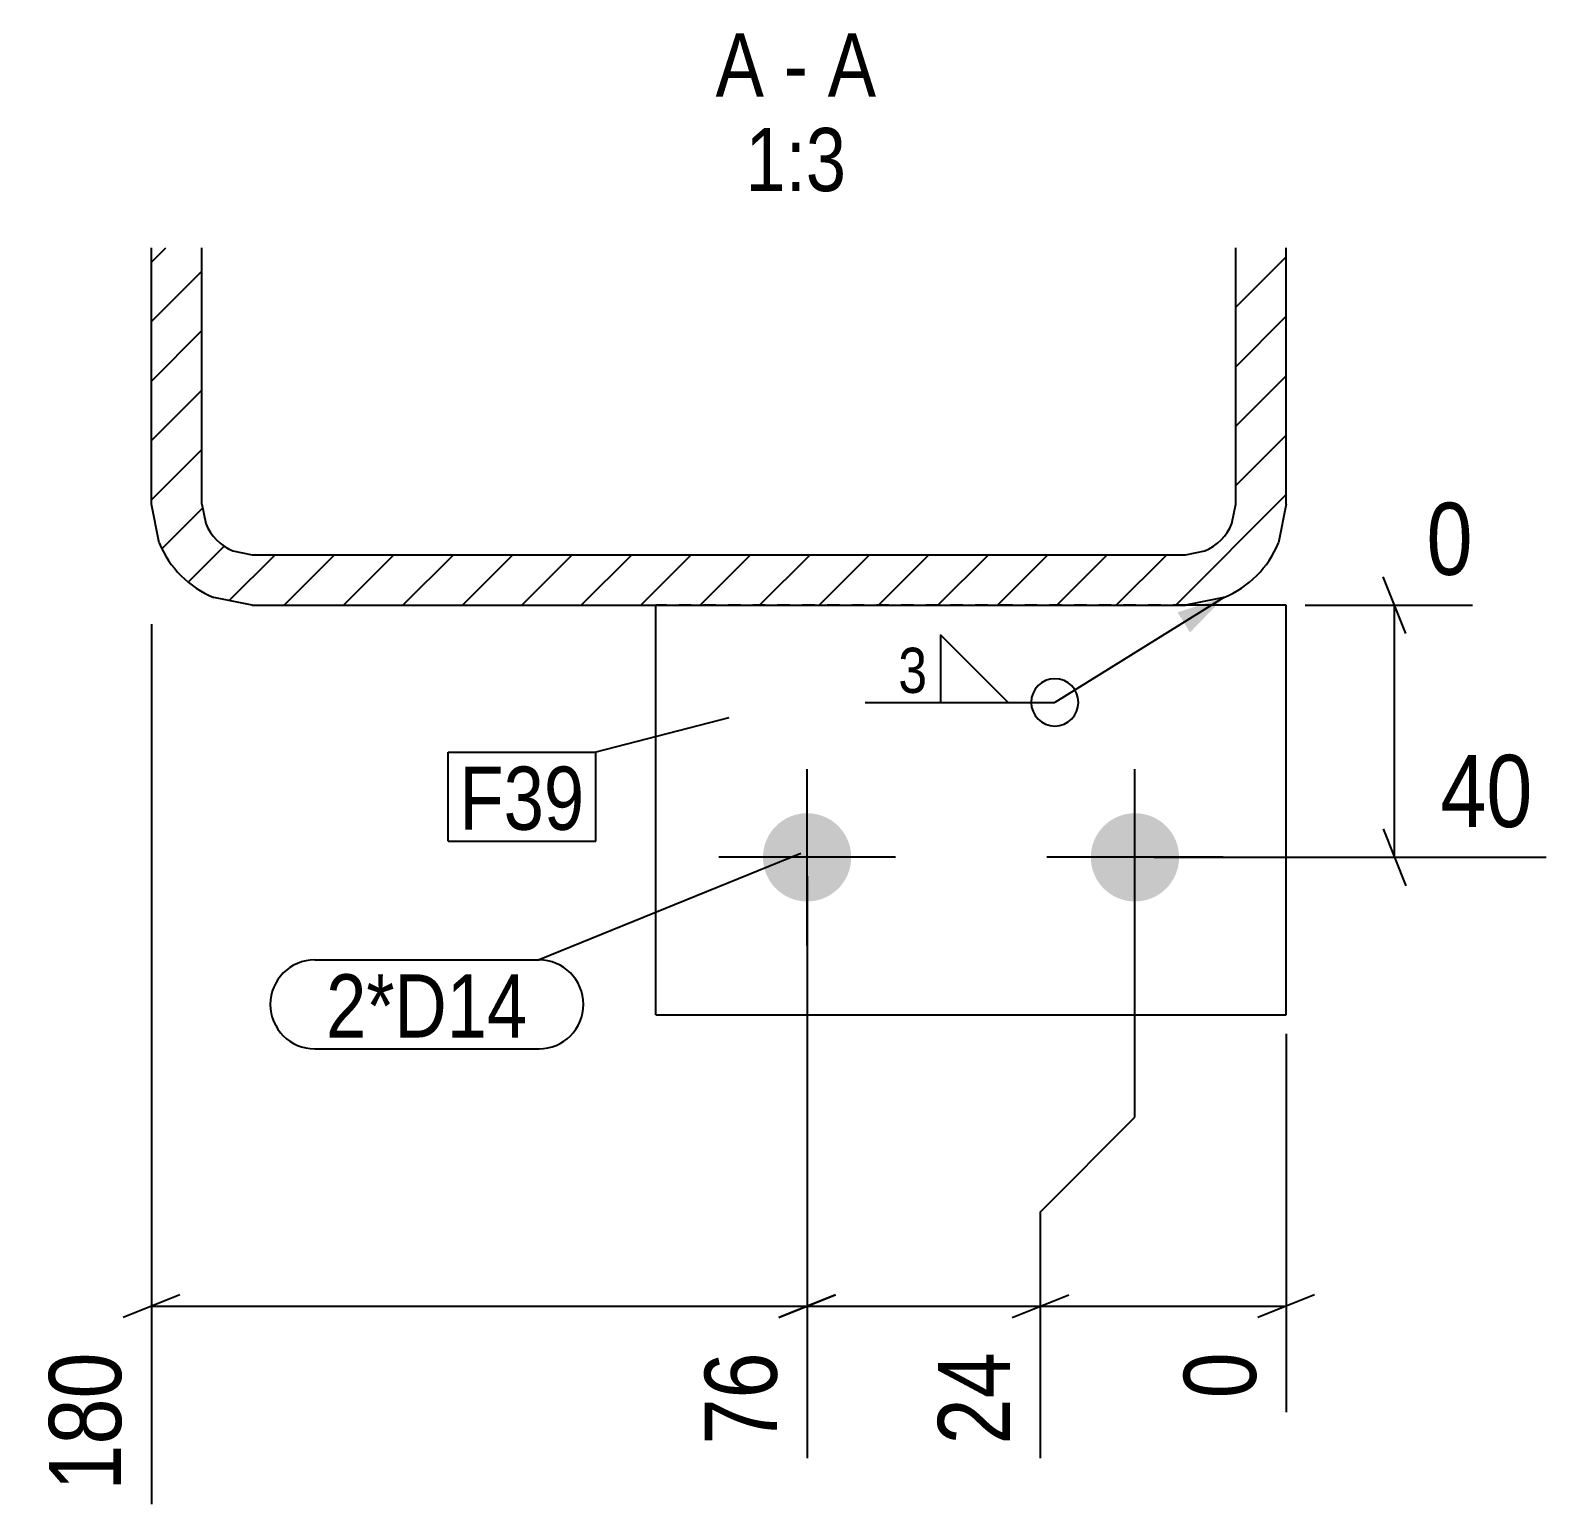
# Model space of a CAD drawing. Header units: millimetres. Extents: x 12 to 50734, y 7 to 1227.
# Drawn here: x 29794.7 to 30035.4, y 7 to 241 of the extents above; entities that cross this region are included whole.
import ezdxf

# ---------------------------------------------------------------- set-up
doc = ezdxf.new("R2010")
doc.units = ezdxf.units.MM
doc.linetypes.add('DXK_LINE_DOT2', pattern=[3.9198, 1.9599, -1.9599])
for name, color, linetype in [('MÅLSÆTNING', 7, 'Continuous'), ('STÅL', 7, 'Continuous'), ('TEKST', 7, 'Continuous')]:
    doc.layers.add(name, color=color, linetype=linetype)
doc.styles.add('Arial Narrow', font='ARIALN.TTF', dxfattribs={"height": 0.2})

msp = doc.modelspace()

# ---------------------------------------------------------------- hatches: boundary and pattern name
at = {"layer": 'STÅL', "linetype": 'Continuous'}
h = msp.add_hatch(dxfattribs=at)
h.set_pattern_fill('', scale=2.1, style=0, pattern_type=0)
h.set_pattern_definition([(45, (29985.909, 206.4924), (-4.71463, 4.71463), [])])
h.paths.add_polyline_path([(29993.91, 206.49), (29985.91, 206.49), (29985.91, 165.82), (29985.3, 162.76), (29983.57, 160.17), (29980.97, 158.43), (29977.91, 157.82), (29829.91, 157.82), (29826.85, 158.43), (29824.25, 160.17), (29822.52, 162.76), (29821.91, 165.82), (29821.91, 206.49), (29813.91, 206.49), (29813.91, 165.82), (29815.13, 159.7), (29818.6, 154.51), (29823.79, 151.04), (29829.91, 149.82), (29977.91, 149.82), (29984.03, 151.04), (29989.22, 154.51), (29992.69, 159.7), (29993.91, 165.82)])
for points in [[(29910.91, 109.82, -1), (29924.91, 109.82, -1)], [(29962.91, 109.82, -1), (29976.91, 109.82, -1)]]:
    msp.add_hatch(color=96, dxfattribs=at).paths.add_polyline_path(points)
at = {"layer": 'TEKST', "linetype": 'Continuous'}
msp.add_hatch(color=3, dxfattribs=at).paths.add_polyline_path([(29976.67, 148.68), (29984.03, 151.04), (29978.65, 145.5)])

# ---------------------------------------------------------------- linework, layer by layer
at = {"layer": 'MÅLSÆTNING', "color": 7, "linetype": 'Continuous'}
for p, q in [((30012.86, 145.32), (30009.26, 154.32)), ((29996.91, 149.82), (30023.47, 149.82)), ((30011.06, 109.82), (30011.06, 149.82)), ((29813.91, 146.82), (29813.91, 7.2)), ((30009.26, 114.32), (30012.86, 105.32)), ((29972.91, 109.82), (30035.16, 109.82)), ((29917.91, 106.82), (29917.91, 14.51)), ((29917.91, 106.82), (29917.91, 14.51)), ((29969.91, 68.61), (29969.91, 106.82)), ((29969.91, 68.61), (29969.91, 106.82)), ((29993.91, 81.82), (29993.91, 21.83)), ((29954.91, 53.61), (29969.91, 68.61)), ((29954.91, 53.61), (29969.91, 68.61)), ((29954.91, 14.51), (29954.91, 53.61)), ((29954.91, 14.51), (29954.91, 53.61)), ((29818.41, 40.41), (29809.41, 36.81)), ((29813.91, 38.61), (29917.91, 38.61)), ((29913.41, 36.81), (29922.41, 40.41)), ((29922.41, 40.41), (29913.41, 36.81)), ((29917.91, 38.61), (29954.91, 38.61)), ((29950.41, 36.81), (29959.41, 40.41)), ((29950.41, 36.81), (29959.41, 40.41)), ((29954.91, 38.61), (29993.91, 38.61)), ((29998.41, 40.41), (29989.41, 36.81))]:
    msp.add_line(p, q, dxfattribs=at)
at = {"layer": 'STÅL', "color": 2, "linetype": 'Continuous'}
for p, q in [((29813.91, 165.82), (29813.91, 206.49)), ((29821.91, 165.82), (29821.91, 206.49)), ((29985.91, 165.82), (29985.91, 206.49)), ((29993.91, 165.82), (29993.91, 206.49)), ((29815.13, 159.7), (29813.91, 165.82)), ((29821.91, 165.82), (29822.52, 162.76)), ((29985.3, 162.76), (29985.91, 165.82)), ((29993.91, 165.82), (29992.69, 159.7)), ((29826.85, 158.43), (29829.91, 157.82)), ((29829.91, 157.82), (29977.91, 157.82)), ((29977.91, 157.82), (29980.97, 158.43)), ((29829.91, 149.82), (29823.79, 151.04)), ((29829.91, 149.82), (29977.91, 149.82)), ((29893.91, 84.82), (29893.91, 149.82)), ((29984.03, 151.04), (29977.91, 149.82)), ((29993.91, 149.82), (29977.91, 149.82)), ((29993.91, 84.82), (29993.91, 149.82)), ((29893.91, 84.82), (29993.91, 84.82))]:
    msp.add_line(p, q, dxfattribs=at)
at = {"layer": 'STÅL', "color": 7, "linetype": 'DXK_LINE_DOT2'}
msp.add_line((29977.91, 149.82), (29893.91, 149.82), dxfattribs=at)
at = {"layer": 'STÅL', "color": 96, "linetype": 'Continuous'}
for p, q in [((29917.91, 95.82), (29917.91, 123.82)), ((29969.91, 95.82), (29969.91, 123.82)), ((29931.91, 109.82), (29903.91, 109.82)), ((29983.91, 109.82), (29955.91, 109.82))]:
    msp.add_line(p, q, dxfattribs=at)
at = {"layer": 'STÅL', "color": 2, "linetype": 'Continuous'}
for centre, radius, start, end in [((29829.91, 165.82), 8, 202.5, 247.5), ((29977.91, 165.82), 8, 292.5, 337.5), ((29829.91, 165.82), 16, 202.5, 247.5), ((29977.91, 165.82), 16, 292.5, 337.5)]:
    msp.add_arc(centre, radius, start, end, dxfattribs=at)
at = {"layer": 'TEKST', "color": 3, "linetype": 'Continuous'}
for p, q in [((29984.03, 151.04), (29957.2, 134.4)), ((29949.8, 134.4), (29939.09, 145.12)), ((29939.09, 145.12), (29939.09, 134.4)), ((29939.09, 134.4), (29949.8, 134.4))]:
    msp.add_line(p, q, dxfattribs=at)
at = {"layer": 'TEKST', "color": 7, "linetype": 'Continuous'}
for p, q in [((29905.47, 131.96), (29884.4, 126.49)), ((29860.97, 126.49), (29884.4, 126.49)), ((29860.97, 112.39), (29860.97, 126.49)), ((29884.4, 112.39), (29884.4, 126.49)), ((29860.97, 112.39), (29884.4, 112.39)), ((29916.89, 110.43), (29875.39, 93.54)), ((29839.82, 93.54), (29875.39, 93.54)), ((29839.82, 79.44), (29875.39, 79.44))]:
    msp.add_line(p, q, dxfattribs=at)
at = {"layer": 'TEKST', "color": 3, "linetype": 'Continuous'}
for start, end in [(90, 270), (270, 90)]:
    msp.add_arc((29957.2, 134.4), 3.75, start, end, dxfattribs=at)
at = {"layer": 'TEKST', "color": 7, "linetype": 'Continuous'}
for centre, start, end in [((29839.82, 86.49), 90, 270), ((29875.39, 86.49), 270, 90)]:
    msp.add_arc(centre, 7.05, start, end, dxfattribs=at)

# ---------------------------------------------------------------- wipeouts: each hides what was drawn before it
at = {"color": 0, "linetype": 'Continuous'}
for points, layer in [([(30035.37, 112.22), (30035.37, 129.02), (30015.95, 129.02), (30015.95, 112.22)], 'MÅLSÆTNING'), ([(29811.51, 33.72), (29794.71, 33.72), (29794.71, 6.99), (29811.51, 6.99)], 'MÅLSÆTNING'), ([(29915.51, 33.72), (29898.71, 33.72), (29898.71, 14.3), (29915.51, 14.3)], 'MÅLSÆTNING'), ([(29952.51, 33.72), (29935.71, 33.72), (29935.71, 14.3), (29952.51, 14.3)], 'MÅLSÆTNING'), ([(29991.51, 33.72), (29974.71, 33.72), (29974.71, 21.61), (29991.51, 21.61)], 'MÅLSÆTNING'), ([(29911.07, 230.49), (29911.07, 240.99), (29903.4, 240.99), (29903.4, 230.49)], 'TEKST'), ([(29918.04, 230.49), (29918.04, 240.99), (29914.22, 240.99), (29914.22, 230.49)], 'TEKST'), ([(29928.86, 230.49), (29928.86, 240.99), (29921.19, 240.99), (29921.19, 230.49)], 'TEKST'), ([(29924.13, 215.49), (29924.13, 225.99), (29908.13, 225.99), (29908.13, 215.49)], 'TEKST')]:
    msp.add_wipeout(points, dxfattribs=at).dxf.layer = layer
at = {"color": 0}
for points in [[(29937.55, 135.3), (29937.55, 144), (29931.78, 144), (29931.78, 135.3)], [(29882.6, 114.19), (29882.6, 124.69), (29862.77, 124.69), (29862.77, 114.19)], [(29873.59, 81.24), (29873.59, 91.74), (29841.62, 91.74), (29841.62, 81.24)]]:
    msp.add_wipeout(points, dxfattribs=at).dxf.layer = 'TEKST'

# ---------------------------------------------------------------- next in the draw order: linework, layer by layer
at = {"layer": 'TEKST', "color": 3, "linetype": 'Continuous'}
msp.add_line((29927.13, 134.4), (29957.2, 134.4), dxfattribs=at)

# ---------------------------------------------------------------- next in the draw order: texts
at = {"layer": 'MÅLSÆTNING', "color": 3, "linetype": 'Continuous', "style": 'Arial Narrow'}
msp.add_text('40', height=11.453, dxfattribs=at).set_placement((30018.35, 114.62))
for s, height, p in [('180', 11.453, (29809.11, 9.39)), ('76', 11.453, (29913.11, 16.7)), ('24', 11.453, (29950.11, 16.7)), ('0', 11.45, (29989.11, 24.01))]:
    msp.add_text(s, height=height, rotation=90.0002, dxfattribs=at).set_placement(p)
at = {"layer": 'TEKST', "color": 3, "linetype": 'Continuous', "style": 'Arial Narrow'}
for s, height, p in [('A', 10.02, (29903.4, 230.49)), ('A', 10.02, (29921.19, 230.49)), ('-', 10.02, (29914.22, 230.49)), ('1:3', 10.021, (29908.13, 215.49))]:
    msp.add_text(s, height=height, dxfattribs=at).set_placement(p)
at = {"layer": 'TEKST', "color": 3, "style": 'Arial Narrow'}
msp.add_text('3', height=7.16, dxfattribs=at).set_placement((29932.38, 135.9))

# ---------------------------------------------------------------- next in the draw order: wipeouts: each hides what was drawn before it
at = {"color": 0, "linetype": 'Continuous'}
msp.add_wipeout([(30025.87, 152.22), (30025.87, 169.02), (30013.76, 169.02), (30013.76, 152.22)], dxfattribs=at).dxf.layer = 'MÅLSÆTNING'
at = {"color": 0}
for points in [[(29882.6, 114.19), (29882.6, 124.69), (29862.77, 124.69), (29862.77, 114.19)], [(29873.59, 81.24), (29873.59, 91.74), (29841.62, 91.74), (29841.62, 81.24)]]:
    msp.add_wipeout(points, dxfattribs=at).dxf.layer = 'TEKST'

# ---------------------------------------------------------------- next in the draw order: texts
at = {"layer": 'MÅLSÆTNING', "color": 3, "linetype": 'Continuous', "style": 'Arial Narrow'}
msp.add_text('0', height=11.45, dxfattribs=at).set_placement((30016.16, 154.62))
at = {"layer": 'TEKST', "color": 3, "style": 'Arial Narrow'}
for s, p in [('F39', (29862.77, 114.19)), ('2*D14', (29841.62, 81.24))]:
    msp.add_text(s, height=10.021, dxfattribs=at).set_placement(p)

doc.saveas('drawing.dxf')
